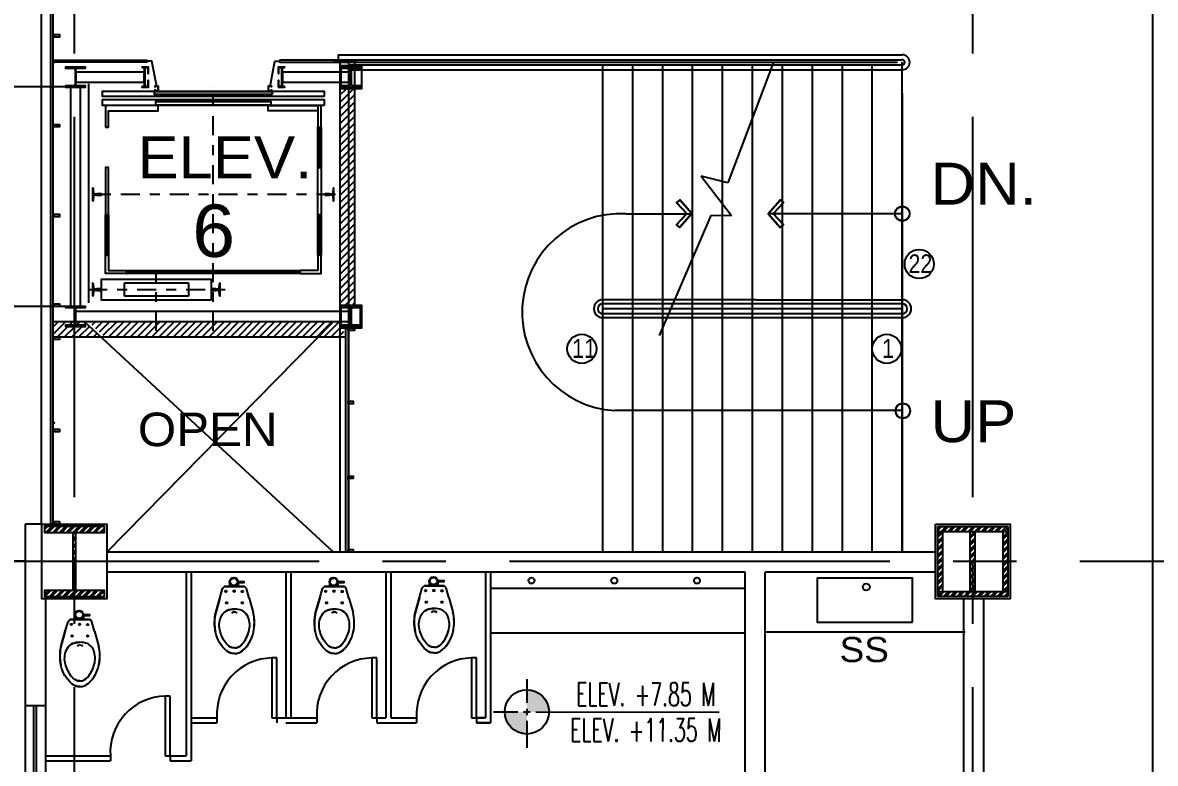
# Model space of a CAD drawing. Header units: millimetres. Extents: x 2148 to 2681, y 758 to 986.
# Drawn here: x 2350.75 to 2362.09, y 882 to 889.42 of the extents above; entities that cross this region are included whole.
import ezdxf

# ---------------------------------------------------------------- set-up
doc = ezdxf.new("R2010")
doc.units = ezdxf.units.MM
for name, pattern in [('ACAD_ISO02W100', [15, 12, -3]), ('CENTER2', [28.575, 19.05, -3.175, 3.175, -3.175]), ('DASHED2', [0.375, 0.25, -0.125])]:
    doc.linetypes.add(name, pattern=pattern)
for name, color, linetype in [('A-Hatch', 253, 'Continuous'), ('A-Mullion', 2, 'Continuous'), ('A-Stairs', 1, 'Continuous'), ('A-Wall', 4, 'Continuous'), ('A-Wall-RC', 6, 'Continuous'), ('A-wdw-glaz', 2, 'Continuous'), ('ar elev', 2, 'Continuous'), ('cladding', 2, 'Continuous'), ('COL-EX', 2, 'Continuous'), ('COL-IN', 2, 'Continuous'), ('D', 1, 'Continuous'), ('DR', 7, 'Continuous'), ('FIXTURE', 1, 'Continuous'), ('HATCH', 8, 'Continuous'), ('Layer1', 5, 'Continuous'), ('p-boarder', 2, 'Continuous'), ('QUOTE', 2, 'Continuous'), ('S_GRID LINES', 252, 'Continuous'), ('TEXT', 6, 'Continuous')]:
    doc.layers.add(name, color=color, linetype=linetype)
doc.styles.add('100', font='SIMPLEX.shx', dxfattribs={"height": 0.25})
doc.styles.add('ARIALNW', font='ARIALN.TTF')
doc.styles.add('MMTX$0$ESMX$0$X-OPTA1D', font='x-opta1d')
doc.dimstyles.new('DIM 100', dxfattribs={"dimtxt": 0.2, "dimasz": 0.2, "dimexe": 0.1, "dimexo": 0, "dimgap": 0.05, "dimtad": 1, "dimzin": 0, "dimdsep": 46, "dimtxsty": 'ARIALNW', "dimcen": 0.09, "dimclrd": 6, "dimclre": 6, "dimclrt": 13, "dimadec": 0, "dimazin": 0, "dimtfac": 1, "dimtofl": 0, "dimtmove": 2, "dimatfit": 3, "dimfxl": 1, "dimtolj": 1, "dimtzin": 0, "dimarcsym": 0})
pattern_1 = [(45, (61.105554, 3e-13), (-0.0336759605, 0.0336759605), []), (45, (61.128005, 3e-13), (-0.0336759605, 0.0336759605), [])]

# ---------------------------------------------------------------- blocks, each defined once
blk = doc.blocks.new('BOWL')
at = {"layer": 'DR', "color": 7, "linetype": 'Continuous'}
for p, q in [((-75570.291, -368.114), (-75570.431, -368.074)), ((-75570.431, -368.074), (-75570.291, -368.114)), ((-75570.291, -368.114), (-75570.199, -368.141)), ((-75570.199, -368.141), (-75570.178, -368.158)), ((-75570.178, -368.158), (-75570.178, -368.356)), ((-75570.178, -368.356), (-75570.178, -368.158)), ((-75570.291, -368.4), (-75570.431, -368.44)), ((-75570.291, -368.4), (-75570.431, -368.44)), ((-75570.291, -368.4), (-75570.199, -368.373)), ((-75570.199, -368.373), (-75570.178, -368.356))]:
    blk.add_line(p, q, dxfattribs=at)
at = {"layer": 'DR', "color": 8, "linetype": 'Continuous'}
for p, q in [((-75570.132, -368.209), (-75570.178, -368.209)), ((-75570.132, -368.292), (-75570.178, -368.292))]:
    blk.add_line(p, q, dxfattribs=at)
at = {"layer": 'DR', "color": 7, "linetype": 'Continuous'}
for points in [[(-75570.833, -368.257, -0.190094), (-75570.805, -368.179, -0.160718), (-75570.625, -368.072, -0.104398), (-75570.431, -368.074, -0.104398)], [(-75570.833, -368.257, 0.190094), (-75570.805, -368.335, 0.160718), (-75570.625, -368.442, 0.104398), (-75570.431, -368.44, 0.104398)]]:
    blk.add_lwpolyline(points, format="xyb", dxfattribs=at)
at = {"layer": 'DR', "color": 8, "linetype": 'Continuous'}
for points in [[(-75570.778, -368.256, -0.187036), (-75570.752, -368.192, -0.115027), (-75570.636, -368.123, -0.170967), (-75570.493, -368.118, -0.209642), (-75570.413, -368.185, -0.096036), (-75570.4, -368.257)], [(-75570.778, -368.258, 0.187036), (-75570.752, -368.322, 0.115027), (-75570.636, -368.391, 0.170967), (-75570.493, -368.396, 0.209642), (-75570.413, -368.329, 0.096036), (-75570.4, -368.257)]]:
    blk.add_lwpolyline(points, format="xyb", dxfattribs=at)
at = {"layer": 'DR', "color": 7, "linetype": 'Continuous'}
blk.add_lwpolyline([(-75570.141, -368.292), (-75570.128, -368.292), (-75570.128, -368.35), (-75570.141, -368.35)], close=True, dxfattribs=at)
at = {"layer": 'DR', "color": 8, "linetype": 'Continuous'}
for centre, radius in [((-75570.338, -368.181), 0.00745), ((-75570.226, -368.173), 0.00745), ((-75570.132, -368.25), 0.035), ((-75570.338, -368.333), 0.00745), ((-75570.227, -368.333), 0.00745), ((-75570.224, -368.254), 0.00745)]:
    blk.add_circle(centre, radius, dxfattribs=at)
at = {"layer": 'DR', "color": 7, "linetype": 'Continuous'}
blk.add_circle((-75570.132, -368.25), 0.0417, dxfattribs=at)
for centre, radius, start, end in [((-75570.534, -368.531), 0.469, 77.28, 101.1199), ((-75570.719, -368.253), 0.113, 138.4248, 182.2387), ((-75570.719, -368.261), 0.113, 177.7613, 221.5752), ((-75570.553, -368.115), 0.335, 221.3231, 257.5875), ((-75570.534, -367.983), 0.469, 258.8801, 282.72)]:
    blk.add_arc(centre, radius, start, end, dxfattribs=at)
at = {"layer": 'DR', "color": 8, "linetype": 'Continuous'}
for centre, radius, start, end in [((-75570.53, -368.243), 0.131, 26.2125, 73.5731), ((-75570.682, -368.258), 0.096, 129.0871, 179.204), ((-75570.47, -368.257), 0.0422, 318.929, 41.071), ((-75570.591, -368.255), 0.191, 359.4176, 21.3602), ((-75570.682, -368.256), 0.096, 180.796, 230.9129), ((-75570.546, -368.108), 0.297, 228.446, 252.3404), ((-75570.53, -368.271), 0.131, 286.4269, 333.7875), ((-75570.591, -368.259), 0.191, 338.6398, 0.5824), ((-75570.557, -368.192), 0.214, 248.4444, 287.252)]:
    blk.add_arc(centre, radius, start, end, dxfattribs=at)
blk = doc.blocks.new('*D2502')
at = {"layer": 'Defpoints', "color": 0, "transparency": 16777216}
for p in [(2345.695, 888.774), (2351.378, 888.774, 0), (2351.378, 886.574, 0)]:
    blk.add_point(p, dxfattribs=at)
at = {"layer": 'FIXTURE', "color": 6, "lineweight": -2, "transparency": 16777216}
for p, q in [((2351.378, 888.774), (2345.595, 888.774)), ((2345.695, 886.774), (2345.695, 888.574)), ((2351.378, 886.574), (2345.595, 886.574))]:
    blk.add_line(p, q, dxfattribs=at)
at = {"layer": 'FIXTURE', "color": 6, "transparency": 16777216}
for points in [[(2345.661, 888.574), (2345.728, 888.574), (2345.695, 888.774)], [(2345.661, 886.774), (2345.728, 886.774), (2345.695, 886.574)]]:
    blk.add_solid(points, dxfattribs=at)
at = {"layer": 'FIXTURE', "color": 13, "transparency": 16777216, "insert": (2345.491, 887.674), "char_height": 0.3, "attachment_point": 5, "rotation": 90, "style": 'ARIALNW'}
blk.add_mtext('\\A1;2.20', dxfattribs=at)
blk = doc.blocks.new('*D2503')
at = {"layer": 'Defpoints', "color": 0, "transparency": 16777216}
for p in [(2350.936, 886.574), (2345.695, 884.021), (2350.773, 884.021, 0)]:
    blk.add_point(p, dxfattribs=at)
at = {"layer": 'FIXTURE', "color": 6, "lineweight": -2, "transparency": 16777216}
for p, q in [((2350.936, 886.574), (2345.595, 886.574)), ((2345.695, 886.374), (2345.695, 884.221)), ((2350.773, 884.021), (2345.595, 884.021))]:
    blk.add_line(p, q, dxfattribs=at)
at = {"layer": 'FIXTURE', "color": 6, "transparency": 16777216}
for points in [[(2345.661, 886.374), (2345.728, 886.374), (2345.695, 886.574)], [(2345.661, 884.221), (2345.728, 884.221), (2345.695, 884.021)]]:
    blk.add_solid(points, dxfattribs=at)
at = {"layer": 'FIXTURE', "color": 13, "transparency": 16777216, "insert": (2345.491, 885.297), "char_height": 0.3, "attachment_point": 5, "rotation": 90, "style": 'ARIALNW'}
blk.add_mtext('\\A1;2.55', dxfattribs=at)
blk = doc.blocks.new('*D2507')
at = {"layer": 'Defpoints', "color": 0, "transparency": 16777216}
for p in [(2345.695, 884.021), (2350.212, 884.021, 0), (2350.975, 879.07, 0)]:
    blk.add_point(p, dxfattribs=at)
at = {"layer": 'FIXTURE', "color": 6, "lineweight": -2, "transparency": 16777216}
for p, q in [((2350.212, 884.021), (2345.595, 884.021)), ((2345.695, 879.27), (2345.695, 883.821)), ((2350.975, 879.07), (2345.595, 879.07))]:
    blk.add_line(p, q, dxfattribs=at)
at = {"layer": 'FIXTURE', "color": 6, "transparency": 16777216}
for points in [[(2345.661, 883.821), (2345.728, 883.821), (2345.695, 884.021)], [(2345.661, 879.27), (2345.728, 879.27), (2345.695, 879.07)]]:
    blk.add_solid(points, dxfattribs=at)
at = {"layer": 'FIXTURE', "color": 13, "transparency": 16777216, "insert": (2345.491, 881.545), "char_height": 0.3, "attachment_point": 5, "rotation": 90, "style": 'ARIALNW'}
blk.add_mtext('\\A1;4.95', dxfattribs=at)

msp = doc.modelspace()

# ---------------------------------------------------------------- hatches: boundary and pattern name
at = {"layer": 'A-Hatch'}
h = msp.add_hatch(dxfattribs=at)
h.set_pattern_fill('ANSI32', color=256, scale=0.005, style=0)
h.set_pattern_definition(pattern_1)
h.paths.add_polyline_path([(2351.2811149, 884.308508), (2351.5661149, 884.308508), (2351.5661149, 884.368508), (2350.9661149, 884.368508), (2350.9661149, 884.308508), (2351.2511149, 884.308508), (2351.2511149, 883.728508), (2350.9661149, 883.728508), (2350.9661149, 883.668508), (2351.5661149, 883.668508), (2351.5661149, 883.728508), (2351.2811149, 883.728508)])
h = msp.add_hatch(dxfattribs=at)
h.set_pattern_fill('ANSI32', color=256, scale=0.005, style=0)
h.set_pattern_definition(pattern_1)
h.paths.add_polyline_path([(2360.2661149, 884.368508), (2359.9161149, 884.368508), (2359.9161149, 884.318508), (2360.2661149, 884.318508)])
h.paths.add_polyline_path([(2360.6161149, 884.368508), (2360.2661149, 884.368508), (2360.2661149, 884.318508), (2360.6161149, 884.318508)])
h.paths.add_polyline_path([(2360.2911149, 884.318508), (2360.2661149, 884.318508), (2360.2661149, 884.0205212), (2360.2911149, 884.0205212)])
h.paths.add_polyline_path([(2360.2661149, 884.318508), (2360.2411149, 884.318508), (2360.2411149, 884.0205212), (2360.2661149, 884.0205212)])
h.paths.add_polyline_path([(2360.6161149, 884.0205212), (2360.5661149, 884.0205212), (2360.5661149, 883.718508), (2360.6161149, 883.718508)])
h.paths.add_polyline_path([(2360.6161149, 883.718508), (2360.2661149, 883.718508), (2360.2661149, 883.668508), (2360.6161149, 883.668508)])
h.paths.add_polyline_path([(2360.2661149, 883.718508), (2359.9161149, 883.718508), (2359.9161149, 883.668508), (2360.2661149, 883.668508)])
h.paths.add_polyline_path([(2359.9661149, 884.0205212), (2359.9161149, 884.0205212), (2359.9161149, 883.718508), (2359.9661149, 883.718508)])
h.paths.add_polyline_path([(2359.9661149, 884.318508), (2359.9161149, 884.318508), (2359.9161149, 884.0205212), (2359.9661149, 884.0205212)])
h.paths.add_polyline_path([(2360.6161149, 884.318508), (2360.5661149, 884.318508), (2360.5661149, 884.0205212), (2360.6161149, 884.0205212)])
h.paths.add_polyline_path([(2360.2911149, 884.0205212), (2360.2661149, 884.0205212), (2360.2661149, 883.718508), (2360.2911149, 883.718508)])
h.paths.add_polyline_path([(2360.2661149, 884.0205212), (2360.2411149, 884.0205212), (2360.2411149, 883.718508), (2360.2661149, 883.718508)])
at = {"layer": 'HATCH'}
h = msp.add_hatch(dxfattribs=at)
h.set_pattern_fill('ANSI31', color=256, scale=0.016, style=0)
h.set_pattern_definition([(45, (-304.00007, 112.380505), (-0.0359210245, 0.0359210245), [])])
h.paths.add_polyline_path([(2353.9251593, 886.5853928), (2354.0023372, 886.5853928), (2354.002726, 888.7599688), (2353.9251473, 888.7599688)])
h.paths.add_polyline_path([(2354.0023372, 886.5853928), (2354.0751593, 886.5853928), (2354.0751473, 888.7599688), (2354.002726, 888.7599688)])
h = msp.add_hatch(dxfattribs=at)
h.set_pattern_fill('ANSI31', color=256, scale=0.016, style=0)
h.set_pattern_definition([(45, (61.105554, -4e-07), (-0.0359210245, 0.0359210245), [])])
h.paths.add_polyline_path([(2351.5293485, 886.2690857), (2351.362176, 886.4236079), (2351.2699517, 886.4236079), (2351.2699517, 886.3987281), (2351.2715109, 886.3924914), (2351.2761884, 886.3878139), (2351.2824251, 886.3862547), (2351.3666207, 886.3862547), (2351.3666207, 886.3737813), (2351.2661153, 886.3737813), (2351.2661153, 886.2690857)])
h.paths.add_polyline_path([(2351.2661153, 886.2690857), (2351.2661153, 886.3737813), (2351.1654868, 886.3737813), (2351.1654868, 886.3862547), (2351.2481232, 886.3862547), (2351.2559191, 886.3878139), (2351.2605966, 886.3924914), (2351.2621558, 886.3987281), (2351.2621558, 886.4236079), (2351.0535829, 886.4236079), (2351.0535829, 886.2690857), (2351.1049263, 886.2690857)])
h = msp.add_hatch(dxfattribs=at)
h.set_pattern_fill('ANSI31', color=256, scale=0.016, style=0)
h.set_pattern_definition([(45, (61.11682, -4e-07), (-0.0359210245, 0.0359210245), [])])
h.paths.add_polyline_path([(2353.9654875, 886.273675), (2353.9654875, 886.3603934), (2353.9364119, 886.3603934), (2353.9364119, 886.423675), (2351.409275, 886.423675), (2351.409275, 886.4204986), (2351.5681187, 886.273675)])
at = {"layer": 'Layer1'}
for points in [[(2355.7987832, 882.733929), (2355.7985476, 882.5119253), (2356.0205513, 882.5116897, 0.4142135624)], [(2355.7983458, 882.2888219), (2355.7985651, 882.5113266), (2355.5765778, 882.5110612, 0.4142135624)]]:
    msp.add_hatch(color=32, dxfattribs=at).paths.add_polyline_path(points)

# ---------------------------------------------------------------- linework, layer by layer
at = {"ltscale": 0.05}
for p, q in [((2351.0535825, 889.0172577, 0), (2351.0535825, 889.0011206, 0)), ((2351.409275, 886.6120782, 0), (2351.409275, 888.80639, 0))]:
    msp.add_line(p, q, dxfattribs=at)
for centre in [(2359.7296844, 886.999315, 0), (2356.3489517, 886.1498269, 0), (2359.404277, 886.1498269, 0)]:
    msp.add_circle(centre, 0.1459092, dxfattribs=at)
at = {"layer": 'A-Mullion'}
for points, elevation in [([(2351.0648469, 889.2992793), (2351.1161903, 889.2992793), (2351.1161903, 889.2736079), (2351.0648469, 889.2736079)], 0), ([(2351.0648469, 888.3992793), (2351.1161903, 888.3992793), (2351.1161903, 888.3736079), (2351.0648469, 888.3736079)], 0), ([(2351.0648469, 887.4992793), (2351.1161903, 887.4992793), (2351.1161903, 887.4736079), (2351.0648469, 887.4736079)], 0), ([(2351.0648469, 886.5992793), (2351.1161903, 886.5992793), (2351.1161903, 886.5736079), (2351.0648469, 886.5736079)], -0.0000001), ([(2354.007726, 886.3603938), (2354.0590694, 886.3603938), (2354.0590694, 886.3347224), (2354.007726, 886.3347224)], 0), ([(2354.0189904, 886.3603934), (2354.0703338, 886.3603934), (2354.0703338, 886.334722), (2354.0189904, 886.334722)], 0), ([(2354.007726, 885.6242594), (2354.0590694, 885.6242594), (2354.0590694, 885.598588), (2354.007726, 885.598588)], 0), ([(2351.0648469, 885.3441323), (2351.1161903, 885.3441323), (2351.1161903, 885.3184609), (2351.0648469, 885.3184609)], 0), ([(2354.007726, 884.8752892), (2354.0590694, 884.8752892), (2354.0590694, 884.8496178), (2354.007726, 884.8496178)], 0), ([(2351.0648469, 884.4191789), (2351.1161903, 884.4191789), (2351.1161903, 884.3935075), (2351.0648469, 884.3935075)], 0), ([(2354.007726, 884.1391548), (2354.0590694, 884.1391548), (2354.0590694, 884.1134834), (2354.007726, 884.1134834)], 0)]:
    msp.add_lwpolyline(points, close=True, dxfattribs=dict(at, elevation=elevation))
msp.add_lwpolyline([(2351.0648469, 886.2690857), (2351.1161903, 886.2690857), (2351.1161903, 886.2434143), (2351.0648469, 886.2434143)], close=True, dxfattribs=at)
at = {"layer": 'A-Stairs', "ltscale": 10}
for p, q in [((2353.9093, 889.095938, 0.0000005), (2359.5595861, 889.095938, 0)), ((2353.9115455, 889.020938, 0), (2359.5132376, 889.020938, 0)), ((2353.9593, 889.045938, 0.0000005), (2359.5595861, 889.045938, 0)), ((2354.0113977, 888.995938, 0), (2359.0742356, 888.995938, 0)), ((2356.5595861, 884.1134834, 0), (2356.5595861, 888.9938839, 0)), ((2356.8595861, 884.1134834, 0), (2356.8595861, 888.9971338, 0)), ((2357.1595861, 884.1134834, 0), (2357.1595861, 888.9971338, 0)), ((2357.1595861, 884.1134834, 0), (2357.1595861, 888.9971338, 0)), ((2357.4595861, 884.1134834, 0), (2357.4595861, 888.9971338, 0)), ((2357.4595861, 884.1134834, 0), (2357.4595861, 888.9971338, 0)), ((2357.7595861, 884.1134834, 0), (2357.7595861, 888.9971338, 0)), ((2357.7595861, 884.1134834, 0), (2357.7595861, 888.9971338, 0)), ((2358.2680159, 889.020938, 0), (2357.8122546, 887.8146465, -0.0000001)), ((2358.0595861, 884.1134834, 0), (2358.0595861, 888.9971338, 0)), ((2358.0595861, 884.1134834, 0), (2358.0595861, 888.9971338, 0)), ((2358.3595861, 884.1134834, 0), (2358.3595861, 888.9971338, 0)), ((2358.3595861, 884.1134834, 0), (2358.3595861, 888.9971338, 0)), ((2358.6595861, 884.1134834, 0), (2358.6595861, 888.9971338, 0)), ((2358.6595861, 884.1134834, 0), (2358.6595861, 888.9971338, 0)), ((2358.9595861, 884.1134834, 0), (2358.9595861, 888.9971338, 0)), ((2358.9595861, 884.1134834, 0), (2358.9595861, 888.9971338, 0)), ((2359.0742356, 888.995938, 0), (2359.5595861, 888.995938, 0)), ((2359.2595861, 884.1134834, 0), (2359.2595861, 888.9971338, 0)), ((2359.5595861, 884.1134834, 0), (2359.5595861, 889.020938, 0)), ((2354.011398, 888.945938, 0), (2359.0553446, 888.945938, 0)), ((2359.0553446, 888.945938, 0), (2359.5595861, 888.945938, 0)), ((2359.5595861, 884.1134834, 0), (2359.5595861, 888.800938, 0)), ((2359.5595861, 888.7127288, 0), (2359.5595861, 884.1134834, 0)), ((2357.8122546, 887.8146465, -0.0000001), (2357.5462351, 887.8789969, -0.0000001)), ((2357.5462351, 887.8789969, -0.0000001), (2357.8499023, 887.4865478, -0.0000001)), ((2357.6417204, 887.4865478, -0.0000001), (2357.1258087, 886.282621, -0.0000001)), ((2357.8499023, 887.4819981, -0.0000001), (2357.6417204, 887.4865478, -0.0000001)), ((2358.0951801, 886.6413086, 0), (2356.5595861, 886.6413086, 0)), ((2358.0780392, 886.6013086, 0), (2356.5595861, 886.6013086, 0)), ((2359.5595861, 886.6013086, 0), (2358.0780392, 886.6013086, 0)), ((2358.0951801, 886.6413086, 0), (2359.5595861, 886.6413086, 0)), ((2359.5595861, 886.5513086, 0), (2356.5595861, 886.5513086, 0)), ((2359.5595861, 886.5013086, 0), (2356.5595861, 886.5013086, 0)), ((2359.5595861, 886.4613086, 0), (2356.5595861, 886.4613086, 0))]:
    msp.add_line(p, q, dxfattribs=at)
at = {"layer": 'A-Stairs', "ltscale": 10, "extrusion": (9.15514e-08, 0, 1)}
msp.add_arc((2359.5595861, 889.020938, 0.000216), 0.075, 270, 90, dxfattribs=at)
at = {"layer": 'A-Stairs', "ltscale": 10, "extrusion": (9.50356e-08, -1.35398e-21, 1)}
msp.add_arc((2359.5595861, 889.020938, 0.0002242), 0.025, 270, 90, dxfattribs=at)
at = {"layer": 'A-Stairs', "ltscale": 10}
for centre, radius, start, end in [((2356.5595861, 886.5513086, 0), 0.09, 90, 270), ((2356.5595861, 886.5513086, -0.0000081), 0.05, 90, 270), ((2359.5595861, 886.5513086, -0.0000083), 0.09, 270, 90), ((2359.5595861, 886.5513086, -0.0000087), 0.05, 270, 90)]:
    msp.add_arc(centre, radius, start, end, dxfattribs=at)
at = {"layer": 'A-Wall', "ltscale": 10}
for p, q in [((2354.0113976, 889.020938, 0), (2353.8613976, 889.0209372, 0)), ((2353.9251331, 889.020938, 0), (2353.9251465, 886.5736083, 0)), ((2354.0863976, 889.0209376, 0), (2353.9363976, 889.0209368, 0)), ((2354.0864104, 889.0183852, 0), (2353.9364104, 889.0183843, 0)), ((2351.0535825, 886.4236083, 0.0000001), (2354.0114119, 886.4236083, 0.0000001)), ((2351.0648469, 886.2690857, 0.0000001), (2353.982726, 886.2690857, 0.0000001)), ((2350.9411149, 884.393508, 0), (2350.7731809, 884.393508, 0)), ((2350.7731816, 884.393508, 0), (2350.7731816, 882.5741887, 0)), ((2359.8911149, 884.1134834, 0), (2351.5911149, 884.1134834, 0)), ((2357.9854107, 883.9134834, 0), (2351.5911149, 883.9134834, 0)), ((2357.9854107, 881.8880548, 0), (2357.9854107, 883.9134834, 0)), ((2358.1854107, 881.8880548, 0), (2358.1854107, 883.9134834, 0)), ((2359.8911149, 883.9134834, 0), (2358.1854107, 883.9134834, 0)), ((2350.9750482, 883.643508, -0.0000001), (2350.9750482, 882.5741887, -0.0000001)), ((2360.1720732, 883.643508), (2360.1720732, 880.3184093)), ((2360.3720781, 883.643508), (2360.3720781, 880.3184093)), ((2350.9750482, 882.5741887, 0), (2350.7744203, 882.5741887, 0))]:
    msp.add_line(p, q, dxfattribs=at)
at = {"layer": 'A-Wall'}
msp.add_line((2354.0751474, 886.5853928, 0.0000001), (2354.0751474, 889.020938, 0), dxfattribs=at)
for p in [(2354.007726, 886.3475581, 0), (2354.0189904, 886.3475577, 0), (2354.007726, 885.6114237, 0), (2351.0648469, 885.4085577, 0), (2354.007726, 884.841382, 0), (2351.0648469, 884.4063432, 0)]:
    msp.add_point(p, dxfattribs=at)
at = {"layer": 'A-Wall-RC'}
for p, q in [((2350.7731809, 882.5741887, 0), (2350.7731823, 879.8711427, 0)), ((2350.9750482, 882.5741887, 0), (2350.9750482, 879.8711427, 0))]:
    msp.add_line(p, q, dxfattribs=at)
at = {"layer": 'A-wdw-glaz', "ltscale": 10}
for p, q in [((2351.0285825, 884.393508, 0), (2351.0285825, 891.9145249, 0)), ((2351.0535825, 884.393508, 0), (2351.0535825, 891.9145249, 0)), ((2350.8604445, 879.8711427, 0), (2350.8604445, 882.5741887, 0)), ((2350.8854445, 879.8711427, 0), (2350.8854445, 882.5741887, 0))]:
    msp.add_line(p, q, dxfattribs=at)
at = {"layer": 'ar elev'}
msp.add_line((2354.0864247, 889.0430941, 0), (2354.0864247, 889.0228248, 0), dxfattribs=at)
at = {"layer": 'ar elev', "color": 8, "linetype": 'CENTER2', "ltscale": 0.01}
for p, q in [((2352.6568227, 886.3287899, -0.0000001), (2352.6568227, 888.7829361, -0.0000001)), ((2353.8823366, 887.6961891, -0.0000001), (2351.4313087, 887.696189, -0.0000001)), ((2352.0861635, 886.3287899, -0.0000001), (2352.0861635, 886.8994491, -0.0000001)), ((2351.4049941, 886.7435312, -0.0000001), (2352.8193636, 886.7435312, -0.0000001))]:
    msp.add_line(p, q, dxfattribs=at)
at = {"layer": 'ar elev'}
for points, elevation in [([(2351.0648469, 889.0430941), (2351.9922009, 889.0430941), (2351.9922009, 889.0228248), (2351.0648469, 889.0228248)], 0), ([(2352.0904289, 888.7780338), (2352.0405352, 889.033739), (2351.9906415, 889.033739)], 0), ([(2353.2255105, 888.7780338), (2353.2754042, 889.033739), (2353.3252979, 889.033739)], 0), ([(2354.0864247, 889.0430941), (2353.3252981, 889.0430941), (2353.3252981, 889.0228248), (2354.0864247, 889.0228248)], 0), ([(2353.7669574, 888.6784712), (2351.5466879, 888.6784712), (2351.5466879, 888.7330424), (2353.7669574, 888.7330424), (2353.7669574, 888.6784713)], -0.0000001), ([(2351.5763123, 888.3697539), (2351.6074959, 888.3697539), (2351.6074959, 888.5334676), (2352.1064328, 888.5334676), (2352.1064328, 888.5880389), (2351.5763123, 888.5880389), (2351.5763123, 888.3697539)], -0.0000001), ([(2351.7868013, 886.933751), (2351.7868013, 886.9041266), (2351.5763123, 886.9041266), (2351.5763123, 887.0896688), (2351.6074959, 887.0896688), (2351.6074959, 886.933751), (2351.7868013, 886.933751)], -0.0000001), ([(2353.526844, 886.933751), (2353.526844, 886.9041266), (2353.7373331, 886.9041266), (2353.7373331, 887.0896688), (2353.7061495, 887.0896688), (2353.7061495, 886.933751), (2353.526844, 886.933751)], -0.0000001)]:
    msp.add_lwpolyline(points, dxfattribs=dict(at, elevation=elevation))
for points, elevation in [([(2351.2593872, 888.7858297), (2351.1767508, 888.7858297), (2351.1767508, 888.7733563), (2351.3778847, 888.7733563), (2351.3778847, 888.7858297), (2351.2936891, 888.7858297), (2351.2874524, 888.7873889), (2351.2827749, 888.7920664), (2351.2812157, 888.7983031), (2351.2812157, 888.9479842), (2351.2827749, 888.9557801), (2351.2874524, 888.9604576), (2351.2936891, 888.9620168), (2351.3778847, 888.9620168), (2351.3778847, 888.9729311), (2351.1767508, 888.972931), (2351.1767508, 888.9620168), (2351.2593872, 888.9620168), (2351.2671831, 888.9604576), (2351.2718606, 888.9557801), (2351.2734198, 888.9479842), (2351.2734198, 888.7983031), (2351.2718606, 888.7920664), (2351.2671831, 888.7873889)], 0), ([(2351.9999968, 888.9651352), (2352.001556, 888.9588985), (2352.001556, 888.9121231), (2352.0031151, 888.9090048), (2352.0062335, 888.9090048), (2352.0077927, 888.9090048), (2352.0077927, 888.9729311), (2351.9423072, 888.9729311), (2351.9423072, 888.9713719), (2351.9438664, 888.9682535), (2351.9469847, 888.9682535), (2351.9937601, 888.9682535)], 0), ([(2351.9656949, 888.779593), (2351.9750499, 888.779593), (2351.9750499, 888.9682535), (2351.9656949, 888.9682535)], 0), ([(2353.3081471, 888.9090048), (2353.3128247, 888.9090048), (2353.3143839, 888.9121231), (2353.3143839, 888.9588985), (2353.315943, 888.9651352), (2353.3221797, 888.9682535), (2353.3720734, 888.9682535), (2353.3736326, 888.9713719), (2353.3736326, 888.9729311), (2353.3081471, 888.9729311)], 0), ([(2353.3408899, 888.779593), (2353.350245, 888.779593), (2353.350245, 888.9682535), (2353.3408899, 888.9682535)], 0), ([(2353.9364118, 888.7599684), (2354.1448297, 888.7599684), (2354.1448297, 888.9849674), (2353.9364118, 888.9849674)], 0), ([(2353.9380551, 888.7733563), (2354.139189, 888.7733563), (2354.139189, 888.7858297), (2354.0565526, 888.7858297), (2354.0487567, 888.7873889), (2354.0440792, 888.7920664), (2354.04252, 888.7983031), (2354.04252, 888.9479842), (2354.0440792, 888.9557801), (2354.0487567, 888.9604577), (2354.0565526, 888.9620168), (2354.139189, 888.9620168), (2354.139189, 888.9729311), (2353.9380551, 888.9729311), (2353.9380551, 888.9620168), (2354.0222507, 888.9620168), (2354.0284874, 888.9604577), (2354.0331649, 888.9557801), (2354.0347241, 888.9479842), (2354.0347241, 888.7983031), (2354.0331649, 888.7920664), (2354.0284874, 888.7873889), (2354.0222507, 888.7858297), (2353.9380551, 888.7858297)], 0), ([(2351.9423072, 888.7749154), (2351.9423072, 888.7733563), (2352.0077927, 888.7733563), (2352.0077927, 888.8388417), (2352.0062335, 888.8388417), (2352.0031151, 888.8372826), (2352.001556, 888.8341642), (2352.001556, 888.7873889), (2351.9999968, 888.7827113), (2351.9937601, 888.779593), (2351.9469847, 888.779593), (2351.9438664, 888.7780338)], 0), ([(2353.2477511, 888.6971813), (2352.0674534, 888.6971813), (2352.0674534, 888.7299241), (2353.2477511, 888.7299241)], -0.0000001), ([(2352.0721307, 888.7346016), (2352.0752491, 888.7330424), (2352.1033143, 888.7330424), (2352.1064327, 888.7346016), (2352.1064327, 888.7361608), (2352.1064327, 888.7798178), (2352.1064327, 888.7829361), (2352.1033143, 888.7829361), (2352.0752491, 888.7829361), (2352.0721307, 888.7829361), (2352.0721307, 888.7735811), (2352.0736899, 888.7735811), (2352.0736899, 888.7813769), (2352.1048735, 888.7813769), (2352.1048735, 888.7361608), (2352.0736899, 888.7361608), (2352.0736899, 888.7439567), (2352.0721307, 888.7439567)], -0.0000001), ([(2353.2103307, 888.7330424), (2353.2383959, 888.7330424), (2353.2415143, 888.7346016), (2353.2415143, 888.7361608), (2353.2415143, 888.7439567), (2353.2399551, 888.7439567), (2353.2399551, 888.7361608), (2353.2087715, 888.7361608), (2353.2087715, 888.781377), (2353.2399551, 888.781377), (2353.2399551, 888.7735811), (2353.2415143, 888.7735811), (2353.2415143, 888.7798178), (2353.2415143, 888.7829361), (2353.2383959, 888.7829361), (2353.2103307, 888.7829361), (2353.2072123, 888.7829361), (2353.2072123, 888.7798178), (2353.2072123, 888.7361608), (2353.2072123, 888.7346016)], -0.0000001), ([(2353.3081471, 888.7733563), (2353.3736326, 888.7733563), (2353.3736326, 888.7749155), (2353.3720734, 888.7780338), (2353.3689551, 888.779593), (2353.3221798, 888.779593), (2353.315943, 888.7827114), (2353.3143839, 888.7873889), (2353.3143839, 888.8341642), (2353.3128247, 888.8372826), (2353.3097063, 888.8388418), (2353.3081471, 888.8388418)], 0), ([(2353.7669574, 888.5880389), (2351.5466879, 888.5880389), (2351.5466879, 888.6488468), (2353.7669574, 888.6488468)], -0.0000001), ([(2353.2321594, 888.5927164), (2352.081486, 888.5927164), (2352.081486, 888.6270183), (2353.2321594, 888.6270183)], -0.0000001), ([(2353.7061495, 888.5334677), (2353.2072125, 888.5334677), (2353.2072125, 888.5880389), (2353.7061495, 888.5880389)], -0.0000001), ([(2353.7061495, 888.369754), (2353.737333, 888.369754), (2353.737333, 888.5880389), (2353.7061495, 888.5880389)], -0.0000001), ([(2351.5763123, 887.4919367), (2351.6074959, 887.4919367), (2351.6074959, 887.967486), (2351.5763123, 887.967486)], -0.0000001), ([(2353.7373331, 887.4919367), (2353.7061495, 887.4919367), (2353.7061495, 887.967486), (2353.7373331, 887.967486)], -0.0000001), ([(2352.6365534, 886.6390663), (2351.5373329, 886.6390663), (2351.5373329, 886.8479962), (2352.6365534, 886.8479962)], -0.0000001), ([(2351.7930381, 886.9041266), (2351.7868013, 886.9041266), (2351.7868013, 886.9041266), (2351.7930381, 886.9041266)], -0.0000001), ([(2351.2593872, 886.3862547), (2351.1767508, 886.3862547), (2351.1767508, 886.3737813), (2351.3778848, 886.3737813), (2351.3778848, 886.3862547), (2351.2936892, 886.3862547), (2351.2874525, 886.3878139), (2351.2827749, 886.3924914), (2351.2812157, 886.3987281), (2351.2812157, 886.5484092), (2351.2827749, 886.5546459), (2351.2874524, 886.5608826), (2351.2936892, 886.5624418), (2351.3778848, 886.5624418), (2351.3778848, 886.5733561), (2351.1767508, 886.5733561), (2351.1767508, 886.5624418), (2351.2593872, 886.5624418), (2351.2671831, 886.5608826), (2351.2718607, 886.5546459), (2351.2734198, 886.5484092), (2351.2734198, 886.3987281), (2351.2718607, 886.3924914), (2351.2671831, 886.3878139)], 0), ([(2351.2718607, 886.5546459), (2351.2734198, 886.5484092), (2351.2734198, 886.3987281), (2351.2718607, 886.3924914), (2351.2671831, 886.3878139), (2351.2593872, 886.3862547), (2351.1767508, 886.3862547), (2351.1767508, 886.3737813), (2351.3778848, 886.3737813), (2351.3778848, 886.3862547), (2351.2936892, 886.3862547), (2351.2874525, 886.3878139), (2351.2827749, 886.3924914), (2351.2812157, 886.3987281), (2351.2812157, 886.5484092), (2351.2827749, 886.5546459), (2351.2874524, 886.5608826), (2351.2936892, 886.5624418), (2351.3778848, 886.5624418), (2351.3778848, 886.5733561), (2351.1767508, 886.5733561), (2351.1767508, 886.5624418), (2351.2593872, 886.5624418), (2351.2671831, 886.5608826)], 0), ([(2353.9251474, 886.3603938), (2354.1335653, 886.3603938), (2354.1335653, 886.5853928), (2353.9251474, 886.5853928)], 0), ([(2353.9267906, 886.3737817), (2354.1279246, 886.3737817), (2354.1279246, 886.3862552), (2354.0452881, 886.3862551), (2354.0374923, 886.3878143), (2354.0328147, 886.3924919), (2354.0312555, 886.3987286), (2354.0312555, 886.5484097), (2354.0328147, 886.5562056), (2354.0374923, 886.5608831), (2354.0452881, 886.5624423), (2354.1279246, 886.5624423), (2354.1279246, 886.5733565), (2353.9267906, 886.5733565), (2353.9267906, 886.5624423), (2354.0109862, 886.5624423), (2354.0172229, 886.5608831), (2354.0219005, 886.5562056), (2354.0234597, 886.5484097), (2354.0234597, 886.3987286), (2354.0219005, 886.3924919), (2354.0172229, 886.3878143), (2354.0109862, 886.3862551), (2353.9267906, 886.3862551)], 0), ([(2353.9364119, 886.3603934), (2354.1448297, 886.3603934), (2354.1448297, 886.5853924), (2353.9364119, 886.5853924)], 0), ([(2353.9380551, 886.3737813), (2354.1391891, 886.3737813), (2354.1391891, 886.3862547), (2354.0565526, 886.3862547), (2354.0487567, 886.3878139), (2354.0440792, 886.3924914), (2354.04252, 886.3987282), (2354.04252, 886.5484093), (2354.0440792, 886.5562051), (2354.0487567, 886.5608827), (2354.0565526, 886.5624419), (2354.1391891, 886.5624419), (2354.1391891, 886.5733561), (2353.9380551, 886.5733561), (2353.9380551, 886.5624419), (2354.0222507, 886.5624419), (2354.0284874, 886.5608827), (2354.033165, 886.5562051), (2354.0347241, 886.5484093), (2354.0347241, 886.3987282), (2354.033165, 886.3924914), (2354.0284874, 886.3878139), (2354.0222507, 886.3862547), (2353.9380551, 886.3862547)], 0)]:
    msp.add_lwpolyline(points, close=True, dxfattribs=dict(at, elevation=elevation))
at = {"layer": 'ar elev', "color": 3, "elevation": 0}
for points in [[(2351.2812157, 888.82325), (2351.9656949, 888.82325), (2351.9656949, 888.9230374), (2351.2812157, 888.9230374)], [(2353.350245, 888.82325), (2354.0347241, 888.82325), (2354.0347241, 888.9230374), (2353.350245, 888.9230374)], [(2351.2266445, 886.5733561), (2351.3264319, 886.5733561), (2351.3264319, 888.7733563), (2351.2266445, 888.7733563)], [(2351.2734198, 886.423675), (2354.0269283, 886.423675), (2354.0269283, 886.5234624), (2351.2734198, 886.5234624)]]:
    msp.add_lwpolyline(points, close=True, dxfattribs=at)
at = {"layer": 'ar elev', "color": 8, "elevation": -0.0000001}
for points in [[(2353.7373331, 887.967486), (2353.7061495, 887.967486), (2353.7061495, 888.369754), (2353.7373331, 888.369754)], [(2353.727978, 887.967486), (2353.7170637, 887.967486), (2353.7170637, 888.369754), (2353.727978, 888.369754)], [(2351.4484597, 887.6338219), (2351.4515781, 887.6338219), (2351.4546964, 887.6338219), (2351.4562556, 887.6369403), (2351.459374, 887.6852748), (2351.4609331, 887.6899523), (2351.4656107, 887.6915115), (2351.4874392, 887.6915115), (2351.4921167, 887.6883931), (2351.5077085, 887.6883931), (2351.5357737, 887.6883931), (2351.5373329, 887.6899523), (2351.5373329, 887.7039849), (2351.5357737, 887.7039849), (2351.4921167, 887.7039849), (2351.4874392, 887.7008666), (2351.4656107, 887.7008666), (2351.4609331, 887.7039849), (2351.459374, 887.7086625), (2351.4562556, 887.756997), (2351.4546964, 887.7585561), (2351.4515781, 887.7601153), (2351.4484597, 887.7601153)], [(2353.7763125, 887.6899523), (2353.7778717, 887.6883932), (2353.8215287, 887.6883932), (2353.8215287, 887.6899523), (2353.8262062, 887.6915115), (2353.8480347, 887.6915115), (2353.8527122, 887.6899523), (2353.8542714, 887.6852748), (2353.8573898, 887.6369403), (2353.8589489, 887.6338219), (2353.8651857, 887.6338219), (2353.8651857, 887.7601154), (2353.8620673, 887.7601154), (2353.8589489, 887.7585562), (2353.8573898, 887.756997), (2353.8542714, 887.7086625), (2353.8527122, 887.7039849), (2353.8480347, 887.7008666), (2353.8262062, 887.7008666), (2353.8215287, 887.7039849), (2353.8059369, 887.7039849), (2353.7778717, 887.7039849), (2353.7763125, 887.7039849)], [(2351.6074959, 887.0896688), (2351.5763123, 887.0896688), (2351.5763123, 887.4919367), (2351.6074959, 887.4919367)], [(2351.5965816, 887.0896688), (2351.5872266, 887.0896688), (2351.5872266, 887.4919367), (2351.5965816, 887.4919367)], [(2353.7373331, 887.0896688), (2353.7061495, 887.0896688), (2353.7061495, 887.4919367), (2353.7373331, 887.4919367)], [(2353.727978, 887.0896688), (2353.7170637, 887.0896688), (2353.7170637, 887.4919367), (2353.727978, 887.4919367)], [(2353.526844, 886.9041266), (2351.7868013, 886.9041266), (2351.7868013, 886.933751), (2353.526844, 886.933751)], [(2353.526844, 886.9134817), (2351.7868013, 886.9134817), (2351.7868013, 886.9243959), (2353.526844, 886.9243959)], [(2351.4484597, 886.6796049), (2351.4515781, 886.6796049), (2351.4546964, 886.6811641), (2351.4562556, 886.6842825), (2351.459374, 886.732617), (2351.4609331, 886.7372945), (2351.4656107, 886.7388537), (2351.4874392, 886.7388537), (2351.4921167, 886.7357354), (2351.5357737, 886.7357354), (2351.5373329, 886.7372945), (2351.5373329, 886.7513271), (2351.4921167, 886.7513271), (2351.4874392, 886.7482088), (2351.4656107, 886.7482088), (2351.4609331, 886.7513271), (2351.459374, 886.7560047), (2351.4562556, 886.80278), (2351.4546964, 886.8058984), (2351.4515781, 886.8074575), (2351.4484597, 886.8074575)], [(2352.6864471, 886.7388537), (2352.7082756, 886.7388537), (2352.7129531, 886.7372946), (2352.7145123, 886.732617), (2352.7176306, 886.6842825), (2352.7191898, 886.6811641), (2352.7223082, 886.679605), (2352.7254265, 886.679605), (2352.7254265, 886.8074576), (2352.7223082, 886.8074576), (2352.7191898, 886.8058984), (2352.7176306, 886.80278), (2352.7145123, 886.7560047), (2352.7129531, 886.7513272), (2352.7082756, 886.7482088), (2352.6864471, 886.7482088), (2352.6817695, 886.7513272), (2352.6381126, 886.7513272), (2352.6365534, 886.7513272), (2352.6365534, 886.7372946), (2352.6381126, 886.7357354), (2352.6817695, 886.7357354)]]:
    msp.add_lwpolyline(points, close=True, dxfattribs=at)
at = {"layer": 'ar elev', "linetype": 'ACAD_ISO02W100', "ltscale": 0.3, "elevation": -0.0000001}
msp.add_lwpolyline([(2352.4073542, 886.6780458), (2351.766532, 886.6780458), (2351.766532, 886.8105759), (2352.4073542, 886.8105759)], close=True, dxfattribs=at)
at = {"layer": 'cladding', "elevation": 0}
for points in [[(2350.9411149, 884.393508), (2351.5911149, 884.393508), (2351.5911149, 883.643508), (2350.9411149, 883.643508)], [(2359.8911149, 884.393508), (2360.6411149, 884.393508), (2360.6411149, 883.643508), (2359.8911149, 883.643508)]]:
    msp.add_lwpolyline(points, close=True, dxfattribs=at)
at = {"layer": 'COL-EX', "elevation": 0}
msp.add_lwpolyline([(2351.2811149, 884.308508), (2351.5661149, 884.308508), (2351.5661149, 884.368508), (2350.9661149, 884.368508), (2350.9661149, 884.308508), (2351.2511149, 884.308508), (2351.2511149, 883.728508), (2350.9661149, 883.728508), (2350.9661149, 883.668508), (2351.5661149, 883.668508), (2351.5661149, 883.728508), (2351.2811149, 883.728508)], close=True, dxfattribs=at)
at = {"layer": 'COL-IN'}
for p, q in [((2359.9161149, 884.368508, 0), (2360.6161149, 884.368508, 0)), ((2359.9161149, 883.668508, 0), (2359.9161149, 884.368508, 0)), ((2359.9161149, 884.318508, 0), (2360.6161149, 884.318508, 0)), ((2359.9661149, 883.718508, 0), (2359.9661149, 884.318508, 0)), ((2360.2411149, 883.718508, 0), (2360.2411149, 884.318508, 0)), ((2360.2911149, 883.718508, 0), (2360.2911149, 884.318508, 0)), ((2360.5661149, 884.318508, 0), (2360.5661149, 883.718508, 0)), ((2360.6161149, 884.368508, 0), (2360.6161149, 883.668508, 0)), ((2359.9161149, 883.718508, 0), (2360.6161149, 883.718508, 0)), ((2360.6161149, 883.668508, 0), (2359.9161149, 883.668508, 0))]:
    msp.add_line(p, q, dxfattribs=at)
at = {"layer": 'D', "ltscale": 0.5}
msp.add_line((2362.0654087, 897.7969854, 0), (2362.0654087, 875.4053497, 0), dxfattribs=at)
at = {"layer": 'DR', "ltscale": 10}
for p, q in [((2359.2595861, 884.1134834, 0), (2359.2595861, 888.9971338, 0)), ((2352.3848339, 883.9134834, 0), (2352.3848339, 882.4027589, 0)), ((2352.3848339, 883.9134834, 0), (2352.3848339, 882.4027589, 0)), ((2352.3848339, 883.9069837, 0), (2352.3848339, 882.070599, 0)), ((2352.3848339, 883.9069837, 0), (2352.3848339, 882.070599, 0)), ((2352.4348339, 883.9134834, 0), (2352.4348339, 882.4527589, 0)), ((2352.4348339, 883.9134834, 0), (2352.4348339, 882.4527589, 0)), ((2352.4348339, 883.9069837, 0), (2352.4348339, 882.020599, 0)), ((2352.4348339, 883.9069837, 0), (2352.4348339, 882.020599, 0)), ((2353.3848339, 883.9134834, 0), (2353.3848339, 882.4527589, 0)), ((2353.3854107, 883.9134834, 0), (2353.3854107, 882.4527589, 0)), ((2353.3854107, 883.9134834, 0), (2353.3854107, 882.4527589, 0)), ((2353.4348339, 883.9134834, 0), (2353.4348339, 882.4527589, 0)), ((2353.4354107, 883.9134834, 0), (2353.4354107, 882.4527589, 0)), ((2353.4354107, 883.9134834, 0), (2353.4354107, 882.4527589, 0)), ((2354.3854107, 883.9134834, 0), (2354.3854107, 882.4527589, 0)), ((2354.4354107, 883.9134834, 0), (2354.4354107, 882.4527589, 0)), ((2355.3854107, 883.9134834, 0), (2355.3854107, 882.4527589, 0)), ((2355.4354107, 883.9134834, 0), (2355.4354107, 882.4027589, 0)), ((2355.4354107, 883.7527589, 0), (2357.9854107, 883.7527589, 0)), ((2355.4354107, 883.3027589, 0), (2357.9854107, 883.3027589, 0)), ((2353.2938451, 883.0527589, 0), (2353.2438451, 883.0527589, 0)), ((2353.2438451, 883.0527589, 0), (2353.2438451, 882.4527589, 0)), ((2353.2938451, 882.4527589, 0), (2353.2938451, 883.0527589, 0)), ((2354.2944219, 883.0527589, 0), (2354.2444219, 883.0527589, 0)), ((2354.2444219, 883.0527589, 0), (2354.2444219, 882.4527589, 0)), ((2354.2944219, 882.4527589, 0), (2354.2944219, 883.0527589, 0)), ((2355.2944219, 883.0527589, 0), (2355.2444219, 883.0527589, 0)), ((2355.2444219, 883.0527589, 0), (2355.2444219, 882.4527589, 0)), ((2355.2944219, 882.4527589, 0), (2355.2944219, 883.0527589, 0)), ((2352.2264297, 882.670599, 0), (2352.1764297, 882.670599, 0)), ((2352.1764297, 882.670599, 0), (2352.1764297, 882.070599, 0)), ((2352.2264297, 882.070599, 0), (2352.2264297, 882.670599, 0)), ((2352.4348339, 882.4527589, 0), (2352.6938451, 882.4527589, 0)), ((2352.4348339, 882.4527589, 0), (2352.6938451, 882.4527589, 0)), ((2352.4348339, 882.4527589, 0), (2352.6938451, 882.4527589, 0)), ((2352.4348339, 882.4027589, 0), (2352.6938451, 882.4027589, 0)), ((2352.6938451, 882.4527589, 0), (2352.6938451, 882.4027589, 0)), ((2352.6938451, 882.4527589, 0), (2352.6938451, 882.4027589, 0)), ((2352.6938451, 882.4527589, 0), (2352.6938451, 882.4027589, 0)), ((2353.2438451, 882.4527589, 0), (2353.2938451, 882.4527589, 0)), ((2353.2938451, 882.4527589, 0), (2353.3848339, 882.4527589, 0)), ((2353.2938451, 882.4527589, 0), (2353.2938451, 882.4027589, 0)), ((2353.3854107, 882.4527589, 0), (2353.6944219, 882.4527589, 0)), ((2353.3854107, 882.4027589, 0), (2353.6944219, 882.4027589, 0)), ((2353.4354107, 882.4527589, 0), (2353.6944219, 882.4527589, 0)), ((2353.4354107, 882.4527589, 0), (2353.6944219, 882.4527589, 0)), ((2353.6944219, 882.4527589, 0), (2353.6944219, 882.4027589, 0)), ((2353.6944219, 882.4527589, 0), (2353.6944219, 882.4027589, 0)), ((2353.6944219, 882.4527589, 0), (2353.6944219, 882.4027589, 0)), ((2354.2444219, 882.4527589, 0), (2354.2944219, 882.4527589, 0)), ((2354.2944219, 882.4527589, 0), (2354.3854107, 882.4527589, 0)), ((2354.2944219, 882.4527589, 0), (2354.2944219, 882.4027589, 0)), ((2354.2944219, 882.4027589, 0), (2354.6944219, 882.4027589, 0)), ((2354.4354107, 882.4527589, 0), (2354.6944219, 882.4527589, 0)), ((2354.6944219, 882.4527589, 0), (2354.6944219, 882.4027589, 0)), ((2355.2444219, 882.4527589, 0), (2355.2944219, 882.4527589, 0)), ((2355.2944219, 882.4527589, 0), (2355.3854107, 882.4527589, 0)), ((2355.3854107, 882.4527589, 0), (2355.2944219, 882.4527589, 0)), ((2355.2944219, 882.4527589, 0), (2355.2944219, 882.4027589, 0)), ((2355.2944219, 882.4027589, 0), (2355.4354107, 882.4027589, 0)), ((2355.4354107, 882.4027589, 0), (2355.2944219, 882.4027589, 0)), ((2350.9740722, 882.070599, 0), (2351.6266931, 882.070599, 0)), ((2351.6266931, 882.070599, 0), (2351.6266931, 882.020599, 0)), ((2352.1764297, 882.070599, 0), (2352.2264297, 882.070599, 0)), ((2352.2264297, 882.070599, 0), (2352.2264297, 882.020599, 0)), ((2352.2264297, 882.070599, 0), (2352.2264297, 882.020599, 0)), ((2352.2264297, 882.070599, 0), (2352.3848339, 882.070599, 0)), ((2352.2264297, 882.070599, 0), (2352.3848339, 882.070599, 0)), ((2352.2264297, 882.070599, 0), (2352.3848339, 882.070599, 0)), ((2350.9740722, 882.020599, 0), (2351.6266931, 882.020599, 0)), ((2352.2264297, 882.020599, 0), (2352.4348339, 882.020599, 0))]:
    msp.add_line(p, q, dxfattribs=at)
at = {"layer": 'DR', "ltscale": 10, "elevation": 0}
msp.add_lwpolyline([(2359.6621855, 883.4109259), (2359.6621855, 883.851319), (2358.7086062, 883.851319), (2358.7086062, 883.4109259)], close=True, dxfattribs=at)
at = {"layer": 'DR', "ltscale": 10}
for centre, radius in [((2355.8454037, 883.8277034, 0), 0.0298103), ((2356.6742758, 883.8277034, 0), 0.0298103), ((2357.5031479, 883.8277034, 0), 0.0298103), ((2359.199344, 883.7640752, 0), 0.0342883)]:
    msp.add_circle(centre, radius, dxfattribs=at)
at = {"layer": 'FIXTURE', "linetype": 'DASHED2', "ltscale": 0.3}
for p, q in [((2353.9093, 889.095938, 0.0000015), (2353.9093, 889.020938, 0)), ((2353.9593, 889.045938, 0.0000005), (2353.9593, 889.020938, 0))]:
    msp.add_line(p, q, dxfattribs=at)
at = {"layer": 'FIXTURE'}
msp.add_line((2358.1854107, 883.3134834, 0), (2360.1901948, 883.3134834, 0), dxfattribs=at)
at = {"layer": 'HATCH', "linetype": 'ByBlock', "ltscale": 0.5}
for p, q in [((2350.9360388, 884.393508, 0), (2350.9360388, 891.9057503, 0)), ((2354.0113976, 889.020938, 0), (2354.0114246, 884.1134842, 0)), ((2351.3621756, 886.4236083, 0.0000001), (2353.8614246, 884.1134834, 0)), ((2351.5911149, 884.1134834, 0), (2353.8613462, 886.4236083, 0.0000001)), ((2353.9251474, 886.4236754, 0), (2353.9251601, 884.1134834, 0))]:
    msp.add_line(p, q, dxfattribs=at)
at = {"layer": 'HATCH', "color": 7, "linetype": 'ByBlock', "ltscale": 0.5, "elevation": 0}
for points in [[(2357.4499166, 887.5058262), (2357.3310209, 887.6420332), (2357.298596, 887.6173641), (2357.3999459, 887.5058262)], [(2357.4499166, 887.5025764), (2357.3310209, 887.6387834), (2357.298596, 887.6141143), (2357.3999459, 887.5025764)], [(2358.2172132, 887.5058262), (2358.336109, 887.6420332), (2358.3685339, 887.6173641), (2358.2671839, 887.5058262)], [(2358.2172132, 887.5025764), (2358.336109, 887.6387834), (2358.3685339, 887.6141143), (2358.2671839, 887.5025764)], [(2357.4499166, 887.5058262), (2357.3310209, 887.3696192), (2357.298596, 887.3942883), (2357.3999459, 887.5058262)], [(2357.4499166, 887.5025764), (2357.3310209, 887.3663694), (2357.298596, 887.3910384), (2357.3999459, 887.5025764)], [(2358.2172132, 887.5058262), (2358.336109, 887.3696192), (2358.3685339, 887.3942883), (2358.2671839, 887.5058262)], [(2358.2172132, 887.5025764), (2358.336109, 887.3663694), (2358.3685339, 887.3910384), (2358.2671839, 887.5025764)]]:
    msp.add_lwpolyline(points, dxfattribs=at)
at = {"layer": 'HATCH', "linetype": 'ByBlock', "ltscale": 0.5, "elevation": 0}
for points in [[(2356.7928637, 887.5025764), (2357.4499166, 887.5025764)], [(2359.5595861, 887.5025764), (2358.2172132, 887.5025764)], [(2359.5653827, 885.5305725), (2356.6771981, 885.5305725)]]:
    msp.add_lwpolyline(points, dxfattribs=at)
at = {"layer": 'HATCH', "linetype": 'ByBlock', "ltscale": 0.5}
for centre in [(2359.5595861, 887.5058262, 0), (2359.5595861, 887.5025764, 0), (2359.5653827, 885.5305725, 0), (2359.5653827, 885.5273227, 0)]:
    msp.add_circle(centre, 0.0738602, dxfattribs=at)
for centre, radius, start, end in [((2356.7389111, 886.5163468, 0), 0.9877042, 86.868706, 266.41775225), ((2353.2556938, 882.4898142, 0), 0.5630694, 91.20577191, 183.77333396), ((2354.2562706, 882.4898142, 0), 0.5630694, 91.20577191, 183.77333396), ((2355.2562706, 882.4898142, 0), 0.5630694, 91.20577191, 183.77333396), ((2352.1882784, 882.1076543, 0), 0.5630694, 91.20577191, 183.77333396)]:
    msp.add_arc(centre, radius, start, end, dxfattribs=at)
at = {"layer": 'p-boarder', "ltscale": 10}
for p, q in [((2353.982726, 886.3603938, 0.0000001), (2353.982726, 884.1134834, 0)), ((2354.007726, 886.3603938, 0.0000001), (2354.007726, 884.1134834, 0))]:
    msp.add_line(p, q, dxfattribs=at)
at = {"layer": 'QUOTE'}
for p, q in [((2355.7981384, 882.8408932), (2355.7984246, 882.601562)), ((2355.4630829, 882.5127824), (2355.7093956, 882.512521)), ((2355.7666309, 882.5124603), (2355.8304315, 882.5123925)), ((2355.798493, 882.5443267), (2355.7985693, 882.4805261)), ((2355.8876668, 882.5123318), (2357.7265186, 882.5109381)), ((2355.7986378, 882.4232908), (2355.798924, 882.1509596))]:
    msp.add_line(p, q, dxfattribs=at)
msp.add_circle((2355.798547, 882.5124264), 0.2220038, dxfattribs=at)
at = {"layer": 'S_GRID LINES', "linetype": 'CENTER2', "ltscale": 0.2}
for p, q in [((2351.2661149, 867.518508, 0), (2351.2661149, 903.5418845, 0)), ((2360.2661149, 867.518508, 0), (2360.2661149, 903.5418845, 0)), ((2365.1483754, 884.0205212, 0), (2343.5809635, 884.0205212, 0))]:
    msp.add_line(p, q, dxfattribs=at)

# ---------------------------------------------------------------- block references
at = {"layer": 'DR', "color": 7, "linetype": 'Continuous', "xscale": 1.026162202877459, "yscale": 1.026162202877459, "zscale": 1.026162202877459, "rotation": 90}
for p in [(1974.9780802, 78431.0290924, 0), (1975.9786569, 78431.0290924, 0), (1976.9786569, 78431.0360597, 0), (1973.4295711, 78430.6979108, 0)]:
    msp.add_blockref('BOWL', p, dxfattribs=at)

# ---------------------------------------------------------------- texts
at = {"color": 2, "style": 'MMTX$0$ESMX$0$X-OPTA1D', "text_generation_flag": 6, "width": 1.1}
for s, height, p in [('ELEV.', 0.42, (2351.8975711, 887.8581869, 0)), ('DN.', 0.42, (2359.8437928, 887.5944335, 0)), ('6', 0.525, (2352.4464096, 887.0708958, 0)), ('UP', 0.42, (2359.8437928, 885.2144446, 0)), ('OPEN', 0.336, (2351.9014169, 885.1748935, 0.0000001)), ('SS', 0.252, (2358.9312718, 883.0108639, 0))]:
    msp.add_text(s, height=height, rotation=180, dxfattribs=at).set_placement(p)
at = {"layer": 'p-boarder', "char_height": 0.231, "width": 11.654519507, "attachment_point": 5, "rotation": 359.95148746, "style": '100'}
for s, insert in [('{\\W0.6;ELEV. +7.85 M}', (2356.9899059, 882.6890947)), ('{\\W0.6;ELEV. +11.35 M}', (2356.9899059, 882.3299611))]:
    msp.add_mtext(s, dxfattribs=dict(at, insert=insert))
at = {"layer": 'TEXT', "attachment_point": 1, "style": 'ARIALNW'}
for s, insert, char_height, width in [('22', (2359.6230347, 887.0961504, 0), 0.1852389, 1.165092241), ('11', (2356.2516544, 886.2484924, 0), 0.189, 1.188748333), ('1', (2359.3572518, 886.2484924, 0), 0.189, 1.188748333)]:
    msp.add_mtext(s, dxfattribs=dict(at, insert=insert, char_height=char_height, width=width))

# ---------------------------------------------------------------- dimensions: what is measured, and where the dimension line sits
at = {"layer": 'FIXTURE'}
for base, p1, p2, picture, middle in [((2345.6945053, 888.7736083), (2351.378215, 886.5736083, 0.0000001), (2351.378215, 888.7736083, 0.0000001), '*D2502', (2345.4913334, 887.6736083)), ((2345.6945053, 884.0205212), (2350.9360388, 886.5736083), (2350.773181, 884.0205212, 0), '*D2503', (2345.4913334, 885.2970648)), ((2345.6945053, 884.0205212), (2350.9750482, 879.0697829, 0), (2350.2123324, 884.0205212, 0), '*D2507', (2345.4913334, 881.5451521))]:
    dim = msp.add_linear_dim(base=base, p1=p1, p2=p2, angle=90, dimstyle='DIM 100', override={"dimtxt": 0.3}, dxfattribs=at)
    dim.commit()
    dim.dimension.update_dxf_attribs({"geometry": picture, "text_midpoint": middle})

doc.saveas('drawing.dxf')
